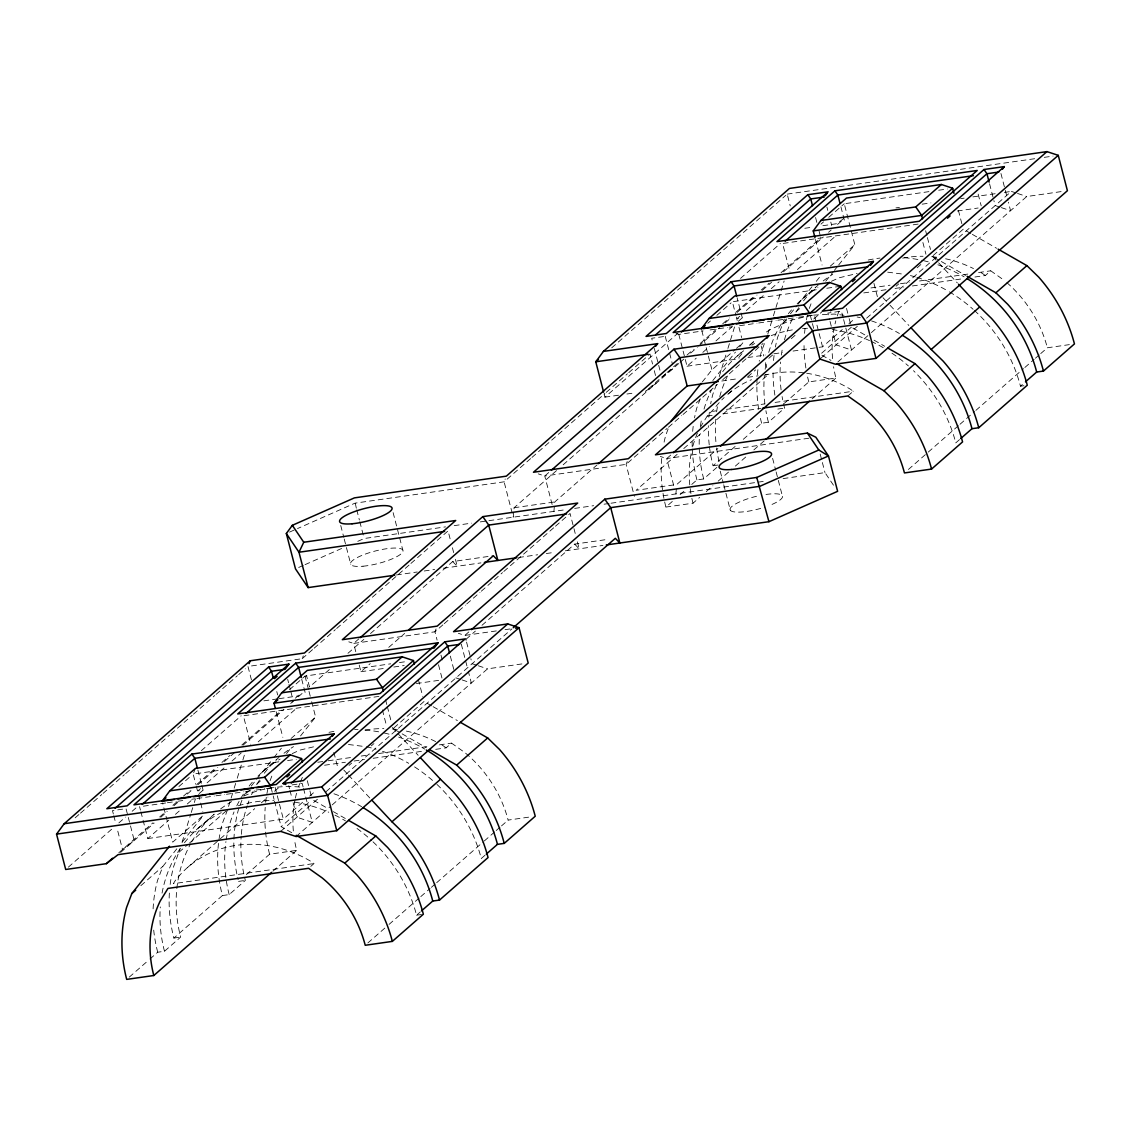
<?xml version="1.0" encoding="UTF-8"?>
<svg xmlns="http://www.w3.org/2000/svg" width="1131" height="1131" viewBox="0 0 1131 1131"><rect width="100%" height="100%" fill="white"/><g stroke="black" fill="none" stroke-linecap="round" stroke-linejoin="round"><path stroke-width="0.75" stroke-dasharray="5 3.75" d="M556.537 470.595L514.11 507.748L513.248 517.192L504.101 481.82L505.232 478.979M553.907 511.368L554.77 501.938L597.14 464.827M675.886 493.922L676.465 487.631M170.159 884.428A147.369 129.556 48.8 0 1 173.75 866.205L180.013 848.943M182.063 842.298L190.757 814.094M191.266 812.44L193.825 804.141M194.334 802.487L195.352 799.165M228.547 806.431L230.597 799.787M231.106 798.133L233.665 789.834M234.174 788.18L236.732 779.881M237.241 778.227L242.359 761.644M242.868 759.975L245.936 750.023M719.231 376.609L727.417 350.073M727.926 348.419L734.57 326.845M767.765 334.112L772.883 317.514M773.392 315.86L784.122 281.025M176.818 848.83L162.822 866.431L157.562 880.37A147.369 129.556 48.8 0 0 153.038 910.526M227.529 809.739L222.27 823.693A147.369 129.556 48.8 0 0 222.397 895.554L173.877 938.066A147.369 129.556 48.8 0 1 169.622 889.503M241.949 800.225L238.443 809.527A147.369 129.556 48.8 0 0 238.146 879.664M270.04 780.814L272.373 774.622M668.11 429.017L665.777 435.209A147.369 129.556 48.8 0 0 663.84 443.38M700.287 398.748L696.781 408.051A147.369 129.556 48.8 0 0 694.519 417.876M716.46 384.582L712.968 393.885A147.369 129.556 48.8 0 0 710.692 403.71M764.4 343.626L761.488 351.373A147.369 129.556 48.8 0 0 759.226 361.199M786.144 319.196L782.921 323.254L777.661 337.208A147.369 129.556 48.8 0 0 775.399 347.033M809.259 308.494L812.171 300.747M193.698 772.657L195.394 768.401M251.45 679.915L247.972 666.442L302.189 658.694L303.306 655.853M436.071 628.963L434.954 631.791L437.103 640.118M627.21 461.533L626.079 464.374L634.364 496.368M700.273 427.334L707.186 416.095L714.311 408.545A117.299 103.119 48.8 0 1 724.151 397.561M722.766 379.691L763.086 343.442M182.19 842.072L203.721 814.999M246.926 791.516L243.702 795.574L250.163 789.919M251.238 786.102L255.535 780.687M256.624 779.344L272.769 759.042M273.843 757.685L281.379 748.213M286.539 753.529L291.925 746.771M300.535 735.942L315.606 716.997L311.209 699.948M702.252 382.024L711.936 369.837L735.192 349.465M712.799 380.567L735.404 352.151M739.716 346.736L742.94 342.679L736.479 348.334M790.456 313.782L796.917 305.667M797.991 304.31L811.987 286.723M816.285 281.308L820.597 275.893M825.757 281.209L833.307 271.737M834.381 270.38L837.604 266.322M838.679 264.965L854.824 244.678L844.249 203.75L929.936 191.492M75.155 817.826L79.142 814.334M80.485 813.161L101.748 794.528M103.077 793.368L124.339 774.735M125.668 773.576L146.945 754.942M148.274 753.783L169.537 735.15M170.866 733.977L192.143 715.358M193.472 714.184L214.734 695.551M216.063 694.392L237.34 675.758M238.669 674.599L245.314 668.774M611.715 347.825L785.861 195.295M302.189 658.694L312.792 649.406M314.121 648.233L335.341 629.656M336.67 628.483L357.891 609.906M359.206 608.747L409.606 564.595M410.935 563.436L448.06 530.906L450.675 541.014M530.623 458.592L504.101 481.82L355.021 503.154L297.51 528.573M531.952 457.433L604.887 393.546M606.216 392.372L627.436 373.796M628.765 372.636L649.986 354.045L652.559 364.026M68.355 867.152L112.223 828.726M118.868 822.916L125.513 817.091M132.157 811.266L136.144 807.774M201.29 750.715L241.172 715.782M604.039 393.8L604.915 397.165L678.02 333.122M740.508 278.396L780.39 243.462M178.924 786.526L190.559 776.333M289.522 689.656L305.031 676.069L390.718 663.812M707.808 323.254L710.395 320.992M716.856 315.337L731.064 302.882M820.993 224.122L823.58 221.846M828.74 217.322L844.249 203.75M358.923 638.789L353.635 643.426L348.786 641.828M548.733 472.532L544.76 476.01L538.299 473.875M118.797 852.774L153.024 822.788M159.655 816.992L166.271 811.181M172.902 805.371L176.874 801.893M183.505 796.083L190.135 790.286M196.766 784.476L215.328 768.218M221.945 762.421L229.904 755.451M241.836 745.004L281.605 710.169M295.29 698.18L301.68 692.992M665.721 373.697L645.575 391.34L657.295 382.335M667.05 372.537L677.653 363.249M686.941 355.12L693.557 349.309M700.188 343.499L716.093 329.573M722.723 323.763L729.354 317.952M735.984 312.156L754.547 295.898M761.163 290.087L769.122 283.132M781.054 272.67L820.823 237.835M120.565 852.477L154.141 823.071M160.772 817.261L167.402 811.464M174.018 805.654L178.005 802.176M187.279 794.047L191.252 790.555M197.883 784.758L217.774 767.341M224.39 761.531L234.994 752.242M242.953 745.272L284.051 709.278M290.681 703.468L293.325 701.149L289.423 704.161M298.301 696.795L303.278 692.426M329.39 669.566L309.498 686.984L306.487 675.334M347.952 653.308L363.857 639.368M370.487 633.558L452.683 561.57L493.342 555.745M563.167 464.784L678.784 363.518M680.099 362.358L684.085 358.88M690.702 353.07L697.332 347.259M698.661 346.1L719.867 327.523M725.169 322.886L730.47 318.235M737.101 312.425L756.992 295.007M762.294 290.37L771.568 282.241M783.5 271.793L823.269 236.959M828.571 232.307L831.214 229.989M837.52 224.475L843.74 219.018M200.54 788.576L197.911 790.88L203.085 790.131L201.785 785.112M207.1 782.836L225.465 766.747M232.011 761.007L241.2 752.963M739.759 316.256L737.129 318.546L742.304 317.811L737.101 297.707M746.319 310.516L764.683 294.428M771.229 288.674L779.103 281.789M140.88 811.747L147.808 838.552L168.858 820.102M175.446 814.348L182.02 808.58M187.294 803.971L193.868 798.203M199.127 793.594L203.085 790.131M258.193 741.865L296.35 708.43M685.301 359.531L687.026 366.232L696.244 358.159M702.818 352.391L709.406 346.623M715.98 340.869L731.771 327.029M738.345 321.275L742.304 317.811M797.412 269.546L835.569 236.11M359.22 665.056L360.945 671.715L370.219 663.6M388.753 647.37L404.644 633.445M202.435 816.13L172.718 842.157L162.581 802.939M291.063 738.501L315.606 716.997M830.281 266.167L854.824 244.678M198.038 828.33L214.211 814.15A139.862 122.94 48.8 0 0 191.393 842.397M262.745 771.639L278.919 757.473M737.256 355.996L743.477 350.553M749.697 345.096L753.43 341.831M801.964 299.319L818.137 285.153M140.852 885.658L162.822 866.431M178.995 852.251L188.17 844.207M189.485 843.062L226.214 810.899M256.624 784.264L260.498 780.871M782.921 323.254L786.794 319.861M795.842 311.944L799.716 308.537M442.9 624.835L434.954 631.791L353.635 643.426L355.784 651.753M444.229 623.676L450.845 617.879M452.174 616.72L465.421 605.113M466.735 603.954L479.982 592.347M481.311 591.188L502.503 572.625M503.818 571.466L554.148 527.385M555.477 526.226L570.052 513.46L573.53 526.933M644.628 448.13L626.079 464.374L544.76 476.01L553.031 508.003M645.957 446.971L667.149 428.409M668.463 427.249L681.71 415.657M683.039 414.483L717.464 384.328M187.336 867.675L219.046 839.909M220.361 838.75L254.715 808.665M261.318 802.883L267.92 797.086M274.536 791.304L281.138 785.522M731.842 390.732L726.554 395.355A117.299 103.119 48.8 0 1 751.479 379.691M747.69 376.849L755.621 369.894M768.826 358.329L774.113 353.692M791.29 338.65L795.249 335.186M813.755 318.984L821.672 312.043M468.8 631.946L464.827 635.424L458.366 633.289M670.725 455.072L666.739 458.564L660.292 456.429M466.099 639.213L475.373 631.098M481.99 625.302L574.661 544.11L608.549 539.261M677.144 454.351L636.103 490.303L676.762 484.492L717.86 448.484M683.76 448.555L768.5 374.333L765.037 374.828M147.808 838.552L283.344 819.155L303.08 801.865M309.668 796.111L316.242 790.343M819.084 347.33L822.562 346.835L842.298 329.545M848.886 323.791L855.46 318.023M349.027 765.418L351.642 763.114M371.321 745.88L373.951 743.59M896.12 286.2L898.735 283.895M917.1 267.821L921.03 264.371M291.756 832.727L281.152 826.648L310.855 800.621M821.657 353.197L851.374 327.17M280.714 831.398L318.108 798.642M326.053 791.672L511.919 628.878M821.177 357.976L857.326 326.322M866.6 318.193L1011.368 191.393L1015.977 192.934M129.273 977.127L148.656 960.148M149.942 959.017L157.704 952.231L164.476 951.27L180.649 937.09A139.862 122.94 48.8 0 1 190.574 843.853M246.332 874.602L269.588 854.23L296.69 850.342A117.299 103.119 48.8 0 1 294.343 839.046M661.663 458.507A147.369 129.556 48.8 0 0 665.905 507.07L673.666 500.284M680.127 494.629L685.287 490.091M691.748 484.436L696.922 479.912L703.694 478.936L717.379 466.947M709.434 446.604A147.369 129.556 48.8 0 0 713.096 465.746L736.705 445.063M743.265 439.323L761.615 423.234L768.401 422.259L784.575 408.093A139.862 122.94 48.8 0 1 782.087 396.557M784.264 403.399L808.806 381.91L835.908 378.023A117.299 103.119 48.8 0 1 833.561 366.727M222.397 895.554L229.183 894.593L245.356 880.413A139.862 122.94 48.8 0 1 241.186 836.078M296.11 836.53L330.832 806.106M332.161 804.933L487.532 668.845L524.798 663.515M837.817 362.019L870.05 333.772M871.379 332.613L1026.75 196.525L1062.32 191.436M272.882 871.209L296.69 850.342M665.905 507.07L693.02 503.196L699.637 497.4M706.253 491.603L712.869 485.807M718.157 481.17L728.746 471.896M735.362 466.099L745.937 456.839M753.882 449.884L764.457 440.609M812.1 398.89L835.908 378.023M310.785 866.403L314.022 863.561L310.997 861.426A117.299 103.119 48.8 0 0 175.093 880.865L173.368 883.693L314.022 863.561M435.704 749.344L446.123 747.845L451.523 743.124L465.053 752.723A117.299 103.119 48.8 0 1 508.13 820.102L531.839 816.709M847.84 395.963L853.241 391.241L850.215 389.106A117.299 103.119 48.8 0 0 806.544 373.23M974.922 277.01L985.341 275.526L990.742 270.804L1004.271 280.403M367.872 942.957L387.721 925.568M389.05 924.409L419.474 897.76M420.803 896.6L430.063 888.485M431.392 887.326L435.35 883.848M436.679 882.689L482.979 842.128M484.308 840.969L494.897 831.695M496.212 830.536L500.185 827.058M501.514 825.899L508.13 820.102M908.419 469.464L926.939 453.248M928.268 452.089L958.692 425.426M960.021 424.266L974.569 411.528M975.897 410.369L1023.527 368.649M1024.856 367.49L1034.116 359.375M1035.43 358.216L1039.403 354.738M1040.732 353.579L1047.348 347.783L1069.361 344.63M373.004 841.803A139.862 122.94 48.8 0 1 416.561 915.205L420.294 911.939M485.001 855.248L481.269 858.528A139.862 122.94 48.8 0 0 435.152 782.751M959.512 439.606L955.78 442.885A139.862 122.94 48.8 0 0 913.48 370.685M974.371 310.417A139.862 122.94 48.8 0 1 1020.487 386.208L1024.219 382.928M843.514 218.665L836.997 223.669L820.06 226.101M661.748 377.174L673.468 368.169M831.398 281.294L839.046 277.816L857.142 273.476M292.18 753.628L299.828 750.136L316.27 746.191M243.66 796.125C262.024 787.685 283.174 784.942 303.193 787.416M289.536 532.093L295.926 529.28M298.683 567.465L303.461 565.344M305.059 564.638L341.802 548.394M357.778 541.339L364.154 538.512L445.543 526.876M811.888 315.196L790.527 320.327L770.833 329.291A139.862 122.94 48.8 0 0 763.849 333.702M787.19 194.122L1035.529 158.594M1044.266 157.35L1053.018 156.106M938.688 190.234L947.425 188.99M895.936 207.906L899.442 207.411M922.175 204.16L930.912 202.901M960.643 198.646L964.149 198.151M972.886 196.893L997.372 193.401M1004.37 192.397L1011.368 191.393M804.805 228.278L813.274 227.062M957.307 210.988L978.159 208.005M918.132 224.094L782.595 243.476L789.961 271.949M816.299 289.748L732.365 301.751L735.885 315.393M826.789 288.249L839.032 286.496M870.927 287.938L890.026 285.21M900.446 283.725L909.126 282.481M919.545 280.983L968.164 274.027M978.584 272.543L990.742 270.804M863.787 292.915L886.365 289.677M895.045 288.447L903.726 287.203M912.406 285.959L962.764 278.749M663.544 336.586L651.696 338.282L652.559 341.661M675.97 333.461L678.798 334.394L703.129 330.916M710.07 329.927L717.026 328.937M718.765 328.683L727.445 327.439M729.184 327.184L732.662 326.689M739.617 325.7L746.559 324.71M748.298 324.456L756.992 323.212M758.731 322.971L776.106 320.483M777.845 320.229L786.526 318.984M788.265 318.744L796.959 317.5M798.698 317.246L805.64 316.256M807.378 316.001L814.334 315.012L822.562 346.835M687.026 366.232L739.151 358.767M747.845 357.523L765.22 355.035M773.915 353.791L782.595 352.561M793.029 351.062L817.345 347.585M604.915 397.165L618.473 395.228M626.942 394.012L635.41 392.796M721.776 381.02L739.08 378.546M747.732 377.302L758.109 375.817M712.587 411.359L716.05 410.864M726.47 409.38L764.669 403.908M775.088 402.424L853.241 391.241M707.186 416.095L712.403 415.346M722.822 413.847L761.022 408.39M777.803 409.069L784.575 408.093M1020.487 386.208L1023.88 385.713M808.891 438.22L666.739 458.564L673.708 485.51M713.096 465.746L719.867 464.77M514.11 507.748L554.77 501.938M454.224 525.632L471.585 523.144M480.265 521.9L487.207 520.91M488.945 520.67L566.023 509.643M574.675 508.399L593.704 505.684M604.081 504.2L609.27 503.451M611.009 503.21L765.645 481.085M783.104 478.583L824.98 472.602L833.731 485.567M396.458 574.958L417.282 571.989M424.224 570.985L434.643 569.501M443.324 568.257L480.929 562.885M518.634 557.484L537.663 554.77M546.315 553.526L554.968 552.296M565.344 550.811L602.908 545.439M496.311 630.928L464.827 635.424L466.113 640.415M505.048 629.67L512.046 628.666M399.469 662.554L406.453 661.564M360.945 671.715L385.176 668.251M393.828 667.021L404.205 665.537M263.891 700.838L277.448 698.901M279.145 698.661L297.778 695.989M416.349 683.548L438.941 680.325M378.913 696.413L243.377 715.796L250.743 744.283M278.834 761.813L193.147 774.071L195.79 784.306M287.571 760.569L296.322 759.311M317.811 762.252L326.491 761.007M328.23 760.767L352.533 757.289M361.227 756.045L369.908 754.801M378.588 753.557L428.946 746.361M439.365 744.862L451.523 743.124M324.569 765.235L345.407 762.252M354.088 761.007L364.507 759.523M373.188 758.279L423.545 751.083M165.649 802.996L139.58 806.728L140.442 810.079M167.374 802.741L176.068 801.497M177.807 801.257L184.763 800.253M191.704 799.264L195.182 798.769M196.921 798.514L214.296 796.04M216.035 795.786L224.716 794.542M226.454 794.287L243.829 791.813M245.568 791.559L254.263 790.315M256.002 790.074L264.682 788.83M266.421 788.576L275.116 787.332L283.344 819.155M238.584 881.388L245.356 880.413M173.877 938.066L180.649 937.09M416.561 915.205L421.651 914.47M813.613 315.111L834.296 314.065L844.023 315.295M887.694 272.175L902.284 274.027M348.475 744.495L363.065 746.347M1017.518 193.443L1026.75 196.525M999.804 207.1L995.181 205.559L993.88 200.54M1001.345 207.623L1010.563 210.691L1008.385 202.237M476.759 665.254L472.15 663.713L470.849 658.723M478.3 665.777L487.532 668.845M460.586 679.434L455.963 677.893L455.1 674.543M462.127 679.943L471.344 683.025L468.291 671.178M970.836 233.509L963.259 229.169L932.255 256.327L939.833 260.667M972.349 234.371L996.595 248.269M941.345 261.53L965.591 275.427M852.887 328.032L868.043 336.727M874.093 340.191L884.711 346.27M821.884 355.191L830.974 360.407M431.618 705.829L424.04 701.489L393.037 728.647L400.614 732.987M433.131 706.691L457.376 720.588M402.127 733.849L426.373 747.747M313.669 800.366L327.297 808.17M333.362 811.648L347.005 819.466M985.341 275.526L982.33 273.391A117.299 103.119 48.8 0 0 979.432 271.709M446.123 747.845L443.112 745.711A117.299 103.119 48.8 0 0 440.213 744.028M574.661 544.11L579.185 548.818L577.008 540.406M452.683 561.57L457.207 566.278L455.03 557.852M932.707 256.44L957.377 282.962M883 297.693L888.867 303.999M890.055 305.257L908.857 325.474M392.301 727.502L397.009 732.549M398.183 733.821L418.159 755.282M343.782 770.013L347.302 773.802M348.475 775.06L370.812 799.052M1000.949 173.495L1004.879 188.707M1005.318 190.404L1007.947 200.555M989.554 183.787L993.456 198.858M978.159 194.108L981.199 205.828M958.409 210.408L962.382 225.748M925.639 230.738L926.968 235.856M927.406 237.567L930.488 249.499M922.896 242.515L925.936 254.235M873.938 283.344L877.402 296.746M840.899 206.789L845.225 223.542M826.917 207.058L827.779 210.408M830.804 222.128L831.681 225.479M846.525 308.41L848.731 316.934M849.169 318.645L850.922 325.459M843.189 317.896L841.436 311.138L827.878 313.075L829.617 319.776M843.627 319.592L845.38 326.35M845.818 328.047L851.502 350.03L836.12 344.898L832.656 331.496M815.578 217.548L816.879 222.623M819.07 231.077L820.385 236.153M815.451 239.433L822.067 265.007M830.055 321.444L832.218 329.828M787.628 195.804L790.244 205.913M810.22 315.111L813.755 328.753M820.187 454.068L824.98 472.602M761.177 346.044L763.764 356.025M765.475 362.683L767.638 371.01M736.323 317.104L737.214 320.511M738.967 327.326L741.625 337.561M772.614 458.338L775.696 470.227M776.135 471.924L782.284 495.689M701.8 330.62L711.936 369.837M720.221 471.189L723.289 483.064M723.727 484.761L730.315 510.222A27.073 6.404 -14.5 0 0 764.542 507.225M678.798 334.394L682.7 349.479M683.124 351.147L684.863 357.848M665.24 336.331L672.606 364.818M654.312 348.419L658.256 363.645M658.694 365.341L660.433 372.099M654.284 370.685L655.57 375.676M573.968 528.615L575.269 533.662M452.414 547.743L454.591 556.169M466.552 642.083L470.425 657.054M461.292 644.119L465.223 659.345M465.661 661.041L467.852 669.495M450.336 656.107L454.662 672.86M440.977 655.089L442.263 660.094M438.517 664.745L441.981 678.148M393.121 512.626L402.777 549.963M418.3 679.321L422.711 696.371M356.322 508.201L354.71 500.51M356.76 509.883L359.375 519.991M359.799 521.674L364.154 538.512M340.728 525.477L343.796 537.352M344.234 539.049L345.987 545.849M346.425 547.545L350.822 564.51M385.544 699.651L386.859 704.769M387.297 706.479L391.269 721.818M382.377 709.816L386.717 726.569M333.843 752.327L338.183 769.066M305.031 676.069L308.551 689.712M309.003 691.423L310.756 698.237M301.68 679.109L306.006 695.862M287.698 679.378L288.561 682.728M288.999 684.396L290.299 689.429M290.724 691.098L292.462 697.799M307.307 780.729L309.512 789.254M309.951 790.965L311.265 796.083M303.094 786.837L302.217 783.458L288.674 785.395L289.536 788.745M303.532 788.533L305.285 795.291M305.723 796.987L312.283 822.35L296.902 817.218L292.561 800.465M276.784 691.564L277.661 694.943M276.233 711.752L282.849 737.327M289.96 790.428L292.137 798.797M271.002 787.43L274.084 799.363M274.536 801.073L281.152 826.648M197.883 770.041L201.346 783.43M196.229 786.017L197.996 792.831M198.434 794.542L200.201 801.356M200.639 803.067L202.845 811.591M113.34 813.981L112.478 810.602L126.022 808.665L134.25 840.489L122.53 849.494L117.285 829.207M113.779 815.677L115.532 822.435M164.476 951.27A139.862 122.94 48.8 0 1 160.305 906.921M162.058 893.122A139.862 122.94 48.8 0 1 182.444 845.38M184.452 842.736A139.862 122.94 48.8 0 1 221.28 812.638M238.316 805.767A139.862 122.94 48.8 0 1 273.688 800.451M294.668 802.133A139.862 122.94 48.8 0 1 328.768 812.256M334.946 815.126A139.862 122.94 48.8 0 1 345.478 820.866M357 828.472A139.862 122.94 48.8 0 1 371.731 840.602M220.602 808.934A139.862 122.94 48.8 0 1 231.615 801.61M333.942 793.778A139.862 122.94 48.8 0 1 361.651 806.7M229.183 894.593A139.862 122.94 48.8 0 1 225.931 841.591M226.186 839.866A139.862 122.94 48.8 0 1 234.032 811.931M236.803 805.809A139.862 122.94 48.8 0 1 239.913 799.886M240.747 798.429A139.862 122.94 48.8 0 1 245.229 791.403M249.145 786.059A139.862 122.94 48.8 0 1 252.298 782.228M257.939 776.163A139.862 122.94 48.8 0 1 280.149 759.099M366.373 746.771A139.862 122.94 48.8 0 1 376.058 749.231M382.462 751.267A139.862 122.94 48.8 0 1 408.715 763.326M414.568 766.903A139.862 122.94 48.8 0 1 433.852 781.578M765.998 494.459A27.073 6.404 -14.5 0 1 782.511 496.198A27.073 6.404 -14.5 0 1 768.741 505.741M730.315 510.222A27.073 6.404 -14.5 0 1 757.077 496.156M703.694 478.936A139.862 122.94 48.8 0 1 699.524 434.601M700.442 425.949A139.862 122.94 48.8 0 1 701.602 419.106M704.033 409.111A139.862 122.94 48.8 0 1 711.314 390.167M722.652 371.731A139.862 122.94 48.8 0 1 743.633 350.78M751.832 345.167A139.862 122.94 48.8 0 1 754.66 343.456M771.201 335.624A139.862 122.94 48.8 0 1 792.35 329.884M802.529 328.584A139.862 122.94 48.8 0 1 809.428 328.188M832.133 329.545A139.862 122.94 48.8 0 1 869.541 340.615M871.082 341.336A139.862 122.94 48.8 0 1 883.226 347.684M891.963 353.169A139.862 122.94 48.8 0 1 908.377 365.935M719.062 461.49A139.862 122.94 48.8 0 1 716.206 444.95M715.881 441.655A139.862 122.94 48.8 0 1 715.838 418.696M716.616 411.769A139.862 122.94 48.8 0 1 717.775 404.94M719.74 396.585A139.862 122.94 48.8 0 1 727.487 376.001M738.826 357.552A139.862 122.94 48.8 0 1 744.085 351.161M749.796 345.181A139.862 122.94 48.8 0 1 755.932 339.696M857.058 316.963A139.862 122.94 48.8 0 1 860.281 317.698M871.563 320.921A139.862 122.94 48.8 0 1 899.399 333.504M693.02 503.196A117.299 103.119 48.8 0 1 691.225 495.138M690.928 493.512A117.299 103.119 48.8 0 1 691.338 452.612M692.907 445.996A117.299 103.119 48.8 0 1 697.332 433.272M709.236 444.865A147.369 129.556 48.8 0 1 708.374 425.751M708.84 417.183A147.369 129.556 48.8 0 1 709.377 412.108M761.615 423.234A147.369 129.556 48.8 0 1 760.004 416.307M758.717 409.337A147.369 129.556 48.8 0 1 757.12 378.079M757.374 374.672A147.369 129.556 48.8 0 1 758.123 367.9M768.401 422.259A139.862 122.94 48.8 0 1 765.913 410.723M764.924 404.092A139.862 122.94 48.8 0 1 764.358 376.185M765.15 369.272A139.862 122.94 48.8 0 1 766.662 360.732M768.741 352.434A139.862 122.94 48.8 0 1 784.447 319.069M788.364 313.739A139.862 122.94 48.8 0 1 791.516 309.908M797.157 303.829A139.862 122.94 48.8 0 1 817.939 287.627M910.427 275.582A139.862 122.94 48.8 0 1 915.276 276.911M916.888 277.392A139.862 122.94 48.8 0 1 947.934 291.006M949.404 291.869A139.862 122.94 48.8 0 1 973.07 309.258M808.806 381.91A147.369 129.556 48.8 0 1 807.181 374.983M805.894 367.999A147.369 129.556 48.8 0 1 804.084 341.915M804.551 333.348A147.369 129.556 48.8 0 1 805.088 328.259M806.403 319.875A147.369 129.556 48.8 0 1 807.449 314.913M774.891 395.157A147.369 129.556 48.8 0 1 773.081 369.074M773.547 360.506A147.369 129.556 48.8 0 1 774.297 353.734M832.557 358.64A117.299 103.119 48.8 0 1 835.809 320.836M837.265 315.987A117.299 103.119 48.8 0 1 838.962 311.223M1006.844 282.609A117.299 103.119 48.8 0 1 1047.348 347.783M696.922 479.912A147.369 129.556 48.8 0 1 692.271 448.597M692.214 446.858A147.369 129.556 48.8 0 1 692.2 439.917M692.667 431.349A147.369 129.556 48.8 0 1 693.204 426.274M781.111 389.926A139.862 122.94 48.8 0 1 780.546 362.019M781.323 355.092A139.862 122.94 48.8 0 1 782.482 348.263M784.447 339.908A139.862 122.94 48.8 0 1 792.195 319.31M796.139 311.944A139.862 122.94 48.8 0 1 798.769 307.674M803.533 300.874A139.862 122.94 48.8 0 1 815.705 287.373M823.212 280.94A139.862 122.94 48.8 0 1 832.713 274.31M868.226 260.017A139.862 122.94 48.8 0 1 879.989 258.08M904.235 257.698A139.862 122.94 48.8 0 1 921.765 260.286M923.377 260.639A139.862 122.94 48.8 0 1 931.449 262.731M937.868 264.781A139.862 122.94 48.8 0 1 964.107 276.826M764.047 375.365A117.299 103.119 48.8 0 1 804.791 372.976M902.708 258.137A117.299 103.119 48.8 0 1 923.052 256.27M931.69 256.68A117.299 103.119 48.8 0 1 936.906 257.26M945.573 258.773A117.299 103.119 48.8 0 1 973.494 268.57M241.327 834.339A139.862 122.94 48.8 0 1 247.208 805.71M247.76 804.099A139.862 122.94 48.8 0 1 248.933 800.904M251.549 794.669A139.862 122.94 48.8 0 1 252.976 791.643M256.921 784.264A139.862 122.94 48.8 0 1 259.55 779.994M264.315 773.208A139.862 122.94 48.8 0 1 276.487 759.693M283.994 753.26A139.862 122.94 48.8 0 1 293.495 746.63M329.008 732.337A139.862 122.94 48.8 0 1 337.377 730.838M354.569 729.608A139.862 122.94 48.8 0 1 358.046 729.651M365.016 730.018A139.862 122.94 48.8 0 1 380.808 732.238M384.158 732.959A139.862 122.94 48.8 0 1 392.231 735.065M398.649 737.101A139.862 122.94 48.8 0 1 424.888 749.146M365.157 730.145A117.299 103.119 48.8 0 1 383.833 728.59M392.471 729A117.299 103.119 48.8 0 1 397.688 729.58M406.354 731.107A117.299 103.119 48.8 0 1 438.743 743.223M269.588 854.23A147.369 129.556 48.8 0 1 265.205 807.364M265.672 802.275A147.369 129.556 48.8 0 1 267.863 788.887M293.339 830.96A117.299 103.119 48.8 0 1 295.021 799.773M295.375 798.104A117.299 103.119 48.8 0 1 296.591 793.156M298.584 786.709A117.299 103.119 48.8 0 1 299.743 783.543M300.365 781.988A117.299 103.119 48.8 0 1 302.373 777.393M157.704 952.231A147.369 129.556 48.8 0 1 153.491 927.872M363.009 566.221A27.073 6.404 -14.5 0 0 403.046 551.051A27.073 6.404 -14.5 0 0 364.352 554.444A27.073 6.404 -14.5 0 0 363.009 566.221"/><path stroke-width="1.5" d="M169.494 846.214L131.804 893.589L126.559 907.543A147.369 129.556 48.8 0 0 126.686 979.389L153.802 975.516L271.553 872.369M249.103 663.614L250.22 660.773L304.437 653.011L455.708 520.5L303.758 542.244L298.98 552.239L308.127 587.597L394.719 575.212M308.127 587.597L295.488 568.879L286.341 533.507L292.335 525.321L354.399 497.88L506.349 476.151L657.62 343.64L603.417 351.402L595.768 361.793L603.601 392.104M606.301 544.944L768.939 521.688L837.619 491.321L828.472 455.963L818.816 450.011L756.752 477.438L604.802 499.181L453.531 631.692L507.734 623.93L519.044 627.677L528.191 663.035L336.769 830.705L296.11 836.53L280.714 831.398L118.076 854.654L106.356 863.674L65.697 869.485L56.55 834.127L64.198 823.721L250.22 660.773M174.372 799.49L162.129 801.229L169.777 790.838L195.394 768.401L290.271 754.829L301.567 758.562L302.444 761.983M288.914 664.123L127.153 805.823L106.823 808.736L268.584 667.036L288.914 664.123L285.097 669.326L271.539 671.263L115.122 808.283M414.342 663.968L413.451 660.561L402.155 656.814L307.279 670.386L281.661 692.822L274.027 703.228L275.342 708.345M332.288 736.323L334.211 733.722L191.888 754.08L133.925 804.848L276.233 784.49L334.211 733.722M438.008 642.804L380.044 693.572L237.722 713.93L295.7 663.148L438.008 642.804L434.177 647.992L298.655 667.389L246.007 713.491M655.711 346.242L657.62 343.64M841.662 289.649L840.785 286.242L829.49 282.496L734.613 296.068L708.996 318.504L701.347 328.909L705.235 325.516M825.262 195.705L827.185 193.104M814.999 237.722L813.246 230.908L820.88 220.503L846.497 198.066L941.374 184.494L952.67 188.241L953.998 193.359M766.917 338.24L768.826 335.638L673.949 349.21L533.464 472.263L628.341 458.691L768.826 335.638M870.559 265.304L873.429 261.402L731.107 281.76L673.143 332.528L815.451 312.17L873.429 261.402M1002.419 169.198L1004.328 166.596L983.998 169.509L822.237 311.209L842.567 308.296L1004.328 166.596M671.022 421.255L701.178 383.367M603.417 351.402L789.438 188.439L1046.953 151.611L1058.263 155.343L1067.41 190.715L875.988 358.386L835.328 364.196L819.933 359.064L812.623 330.775L806.714 322.321L655.443 454.818L807.393 433.088L815.833 437.23L828.472 455.963L759.792 486.316L610.712 507.649L471.457 629.614M598.426 359.474L595.768 361.793L648.233 354.3M807.803 194.716L646.041 336.402L666.371 333.504L828.132 191.803L807.803 194.716L810.757 198.943L812.51 205.701M655.669 334.79L810.757 198.943L824.315 197.006M274.494 678.614L277.137 676.296M834.918 190.828L776.94 241.61L919.263 221.252L977.226 170.47L834.918 190.828L837.873 195.069L840.036 203.439M142.209 804.424L194.843 758.307L330.379 738.925M681.428 332.09L734.061 285.987L867.859 266.845M785.225 241.172L837.873 195.069L973.395 175.673M482.81 516.627L342.325 639.694L437.202 626.122L577.687 503.055L482.81 516.627L488.719 525.095L497.866 560.453L493.342 555.745L408.616 629.967M162.129 801.229L166.017 797.836M277.901 699.835L274.027 703.228L382.448 687.719L413.451 660.561M360.252 637.63L488.719 525.095L566.589 513.955M551.391 470.213L679.858 357.679L757.713 346.538M106.356 863.674L112.577 858.217M598.469 463.668L687.167 385.968L718.312 381.515M131.804 893.589L135.692 890.182M169.777 790.838L264.654 777.266L290.271 754.829M281.661 692.822L376.538 679.25L402.155 656.814M708.996 318.504L803.872 304.932L829.49 282.496M820.88 220.503L915.757 206.931L941.374 184.494M256.567 787.727L270.563 785.72L301.567 758.562M767.808 319.409L809.782 313.4L840.785 286.242M952.67 188.241L921.666 215.399L813.246 230.908M286.963 776.955L289.593 774.65M852.491 281.577L855.121 279.272M283.019 783.529L444.78 641.828L465.11 638.916L303.348 780.616L283.019 783.529L285.846 784.462M291.317 783.076L447.735 646.055L459.596 644.359M830.536 310.756L986.953 173.736L998.814 172.039M673.369 452.753L812.623 330.775L866.841 323.028L1058.263 155.343M947.481 218.241L950.139 215.922M64.198 823.721L321.713 786.879L507.734 623.93M806.714 322.321L860.931 314.559L1046.953 151.611M513.248 627.719L615.321 538.299L619.859 543.007L610.712 507.649L604.802 499.181M720.504 446.165L819.933 359.064M765.786 439.45L809.443 401.208M296.294 835.328L344.785 863.123L375.789 835.965L387.622 847.472A147.369 129.556 48.8 0 1 423.347 914.23L392.344 941.388L365.228 945.276A117.299 103.119 48.8 0 0 322.151 877.882L308.622 868.297L167.968 888.415L160.192 901.054A117.299 103.119 48.8 0 0 153.802 975.516M371.986 800.324L391.962 821.785L440.496 779.287L452.329 790.795A147.369 129.556 48.8 0 1 488.055 857.552L439.521 900.064L432.749 901.039L421.538 910.837M429.398 749.485L456.67 765.107L487.673 737.949L499.506 749.457A147.369 129.556 48.8 0 1 535.232 816.229L504.228 843.387L497.456 844.348L486.245 854.159M837.039 363.885L884.004 390.789L915.007 363.631L926.84 375.139A147.369 129.556 48.8 0 1 962.566 441.91L931.562 469.068L904.447 472.942A117.299 103.119 48.8 0 0 861.37 405.562L847.84 395.963L762.761 408.135M911.204 327.99L931.181 349.465L979.715 306.953L991.548 318.461A147.369 129.556 48.8 0 1 1027.273 385.233L978.739 427.744L971.967 428.706L960.756 438.517M967.104 276.289L995.888 292.788L1026.891 265.629L1038.725 277.137A147.369 129.556 48.8 0 1 1074.45 343.909L1043.446 371.067L1036.675 372.028L1025.464 381.84M703.1 328.669L732.831 324.413M736.323 323.904L748.566 322.151M752.073 321.656L764.316 319.903M444.596 531.4L298.98 552.239L286.341 533.507M484.322 562.39L516.909 557.739M515.538 628.172L519.044 627.677L327.622 795.347L56.55 834.127M177.878 798.981L190.121 797.228M193.613 796.733L205.856 794.98M209.348 794.485L221.591 792.732M225.097 792.223L237.34 790.484M240.832 789.975L253.075 788.222M998.108 249.131L1026.891 265.629M887.736 348.009L915.007 363.631M460.402 722.327L487.673 737.949M348.518 820.328L375.789 835.965M995.888 292.788L1007.721 304.296A147.369 129.556 48.8 0 1 1043.446 371.067M931.181 349.465L943.014 360.973A147.369 129.556 48.8 0 1 978.739 427.744M884.004 390.789L895.837 402.311A147.369 129.556 48.8 0 1 931.562 469.068M456.67 765.107L468.503 776.615A147.369 129.556 48.8 0 1 504.228 843.387M391.962 821.785L403.795 833.293A147.369 129.556 48.8 0 1 439.521 900.064M344.785 863.123L356.618 874.631A147.369 129.556 48.8 0 1 392.344 941.388M958.565 284.22L979.715 306.953M420.52 757.812L440.496 779.287M983.998 169.509L986.953 173.736L989.116 182.119M915.757 206.931L921.666 215.399L922.557 218.806M860.931 314.559L866.841 323.028L875.988 358.386M803.872 304.932L809.782 313.4M731.107 281.76L734.061 285.987L736.663 296.039M673.949 349.21L679.858 357.679L687.167 385.968M444.78 641.828L447.735 646.055L449.474 652.757M376.538 679.25L382.448 687.719L383.338 691.126M295.7 663.148L298.655 667.389L301.242 677.441M268.584 667.036L271.539 671.263L273.292 678.035M321.713 786.879L327.622 795.347L336.769 830.705M264.654 777.266L270.563 785.72M191.888 754.08L194.843 758.307L197.444 768.359M807.393 433.088L818.816 450.011M292.335 525.321L303.758 542.244M756.752 477.438L768.939 521.688M363.122 807.591A139.862 122.94 48.8 0 1 432.749 901.039M426.359 750.023A139.862 122.94 48.8 0 1 497.456 844.348M902.34 335.271A139.862 122.94 48.8 0 1 971.967 428.706M967.047 278.594A139.862 122.94 48.8 0 1 1036.675 372.028M731.531 469.492A27.073 6.404 -14.5 0 0 771.568 454.337A27.073 6.404 -14.5 0 0 732.874 457.73A27.073 6.404 -14.5 0 0 731.531 469.492M352.038 523.78A27.073 6.404 -14.5 0 0 392.075 508.625A27.073 6.404 -14.5 0 0 353.381 512.018A27.073 6.404 -14.5 0 0 352.038 523.78"/></g></svg>
